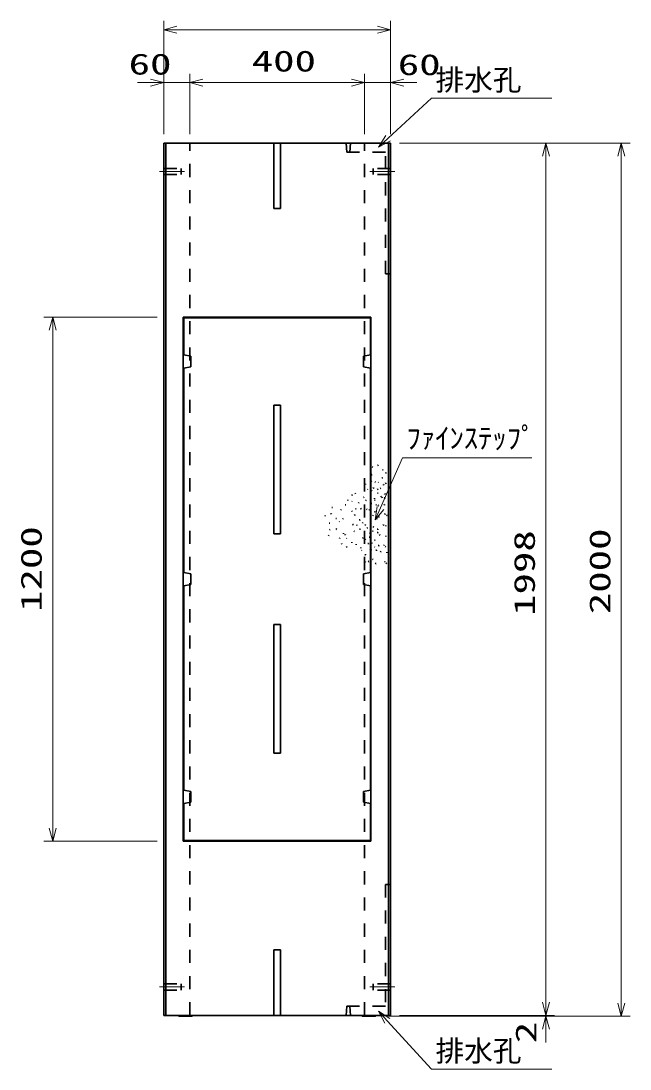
# Model space of a CAD drawing. Units: millimetres on the paper. Extents: x 15 to 1218, y 8 to 859.
# Drawn here: x 309.1 to 378.9, y 155.5 to 275.5 of the extents above; entities that cross this region are included whole.
import ezdxf
from ezdxf.enums import TextEntityAlignment as Align

# ---------------------------------------------------------------- set-up
doc = ezdxf.new("R2010")
doc.units = ezdxf.units.MM
doc.linetypes.add('USER2', pattern=[18.5, 12, -1.5, 3.5, -1.5])
doc.linetypes.add('USER3', pattern=[3, 1.5, -1.5])
for name, color, linetype, lineweight in [('D-BMK（構造物基準線）', 2, 'USER2', 18), ('D-STR-DIM（寸法）', 7, 'Continuous', 13), ('D-STR-HTXT（WS-旗）', 7, 'Continuous', 13), ('D-STR-HTXT（旗上げ）', 7, 'Continuous', 13), ('D-STR（構造物）', 1, 'Continuous', 35)]:
    doc.layers.add(name, color=color, linetype=linetype, lineweight=lineweight)
doc.styles.add('ＭＳ ゴシック', font='')
doc.styles.get('ＭＳ ゴシック').set_extended_font_data('MS Gothic')

# ---------------------------------------------------------------- blocks, each defined once
blk = doc.blocks.new('_Open30')
at = {"color": 7, "linetype": 'Continuous', "lineweight": 13}
for p, q in [((-1, 0.2679), (0, 0)), ((0, 0), (-1, -0.2679)), ((0, 0), (-1, 0))]:
    blk.add_line(p, q, dxfattribs=at)

msp = doc.modelspace()

# ---------------------------------------------------------------- linework, layer by layer
at = {"layer": 'D-BMK（構造物基準線）'}
for p, q in [((324.986, 258.304), (327.835, 258.304)), ((349.061, 258.304), (351.91, 258.304)), ((324.986, 164.904), (327.835, 164.904)), ((351.91, 164.904), (349.061, 164.904))]:
    msp.add_line(p, q, dxfattribs=at)
at = {"layer": 'D-STR-DIM（寸法）'}
for p, q in [((325.448, 262.554), (325.448, 275.531)), ((351.448, 269.511), (351.448, 275.531)), ((326.948, 274.531), (349.948, 274.531)), ((325.448, 262.554), (325.448, 269.481)), ((328.448, 262.554), (328.448, 269.481)), ((328.448, 262.606), (328.448, 269.481)), ((348.448, 262.584), (348.448, 269.481)), ((348.448, 262.584), (348.448, 269.481)), ((351.448, 262.554), (351.448, 269.481)), ((323.948, 268.481), (322.448, 268.481)), ((325.448, 268.481), (328.448, 268.481)), ((329.948, 268.481), (346.948, 268.481)), ((329.948, 268.481), (331.448, 268.481)), ((346.948, 268.481), (345.448, 268.481)), ((348.448, 268.481), (351.448, 268.481)), ((352.948, 268.481), (354.448, 268.481)), ((352.448, 261.554), (370.236, 261.554)), ((368.799, 261.554), (378.876, 261.554)), ((369.236, 163.154), (369.236, 260.054)), ((377.876, 163.054), (377.876, 260.054)), ((324.698, 241.604), (311.734, 241.604)), ((312.734, 183.104), (312.734, 240.104)), ((324.698, 181.604), (311.734, 181.604)), ((369.236, 163.154), (369.236, 164.654)), ((351.198, 161.554), (370.236, 161.554)), ((352.448, 161.654), (370.236, 161.654)), ((352.448, 161.654), (370.236, 161.654)), ((367.799, 161.554), (378.876, 161.554)), ((369.236, 161.654), (369.236, 161.554)), ((369.236, 160.054), (369.236, 158.554))]:
    msp.add_line(p, q, dxfattribs=at)
at = {"layer": 'D-STR-HTXT（WS-旗）'}
for points in [[(369.902, 266.7), (356.113, 266.7), (351.155, 262.111)], [(369.902, 155.506), (356.113, 155.506), (351.066, 161.038)]]:
    msp.add_lwpolyline(points, dxfattribs=at)
at = {"layer": 'D-STR-HTXT（旗上げ）'}
msp.add_lwpolyline([(367.62, 225.513), (352.79, 225.513), (350.291, 219.762)], dxfattribs=at)
at = {"layer": 'D-STR（構造物）'}
for p, q in [((325.448, 161.654), (325.448, 261.554)), ((325.448, 261.554), (351.448, 261.554)), ((325.698, 161.654), (325.698, 261.554)), ((338.073, 261.554), (338.073, 254.054)), ((338.823, 261.554), (338.823, 254.054)), ((351.198, 161.654), (351.198, 261.554)), ((351.448, 161.654), (351.448, 261.554)), ((338.823, 254.054), (338.073, 254.054)), ((327.698, 181.604), (327.698, 241.604)), ((327.698, 241.604), (349.198, 241.604)), ((327.773, 241.529), (349.123, 241.529)), ((327.773, 237.279), (327.773, 241.529)), ((349.123, 237.279), (349.123, 241.529)), ((349.198, 181.604), (349.198, 241.604)), ((327.773, 237.279), (328.573, 237.154)), ((328.573, 237.154), (328.573, 235.904)), ((349.123, 237.279), (348.323, 237.154)), ((348.323, 237.154), (348.323, 235.904)), ((328.573, 235.904), (327.773, 235.779)), ((327.773, 235.779), (327.773, 212.354)), ((348.323, 235.904), (349.123, 235.779)), ((349.123, 235.779), (349.123, 212.354)), ((338.073, 231.529), (338.073, 216.779)), ((338.073, 231.529), (338.823, 231.529)), ((338.823, 216.779), (338.823, 231.529)), ((349.33, 224.457), (349.402, 224.437)), ((349.955, 224.632), (350.013, 224.68)), ((350.013, 224.68), (350.061, 224.623)), ((349.216, 223.602), (349.269, 223.549)), ((349.269, 223.549), (349.322, 223.602)), ((350.495, 223.266), (350.514, 223.193)), ((350.531, 224.126), (350.606, 224.126)), ((350.878, 223.741), (350.931, 223.794)), ((350.931, 223.794), (350.984, 223.741)), ((348.562, 222.466), (348.555, 222.541)), ((349.309, 222.879), (349.244, 222.842)), ((349.479, 222.057), (349.418, 222.014)), ((349.479, 222.057), (349.522, 221.995)), ((349.696, 222.73), (349.622, 222.743)), ((350.035, 222.658), (350.06, 222.729)), ((350.514, 223.193), (350.442, 223.174)), ((350.632, 222.356), (350.645, 222.43)), ((350.645, 222.43), (350.718, 222.417)), ((350.826, 222.556), (350.888, 222.599)), ((350.888, 222.599), (350.931, 222.538)), ((347.016, 221.211), (346.963, 221.264)), ((347.016, 221.211), (347.069, 221.264)), ((347.432, 221.388), (347.395, 221.453)), ((348.397, 221.009), (348.34, 220.96)), ((348.85, 221.868), (348.779, 221.894)), ((349.262, 221.752), (349.294, 221.684)), ((349.609, 220.814), (349.596, 220.888)), ((349.913, 221.88), (349.974, 221.923)), ((350.021, 221.453), (349.947, 221.459)), ((349.974, 221.923), (350.017, 221.862)), ((350.243, 221.983), (350.311, 222.015)), ((350.365, 221.036), (350.317, 221.094)), ((350.476, 220.979), (350.415, 220.936)), ((350.519, 220.917), (350.476, 220.979)), ((350.768, 220.926), (350.694, 220.939)), ((350.755, 220.853), (350.768, 220.926)), ((350.759, 221.304), (350.796, 221.369)), ((350.796, 221.369), (350.861, 221.332)), ((344.791, 219.797), (344.716, 219.804)), ((346.234, 220.121), (346.309, 220.128)), ((346.544, 220.629), (346.563, 220.701)), ((346.992, 220.504), (347.056, 220.542)), ((347.499, 219.655), (347.425, 219.661)), ((347.808, 220.391), (347.782, 220.321)), ((348.059, 219.677), (347.991, 219.645)), ((348.059, 219.677), (348.027, 219.745)), ((348.582, 220.673), (348.644, 220.63)), ((348.644, 220.63), (348.601, 220.568)), ((349.225, 220.272), (349.3, 220.266)), ((349.59, 220.643), (349.665, 220.643)), ((349.834, 220.122), (349.761, 220.102)), ((349.996, 220.084), (350.057, 220.041)), ((350.057, 220.041), (350.014, 219.98)), ((350.677, 220.129), (350.751, 220.142)), ((350.751, 220.142), (350.764, 220.068)), ((343.951, 218.884), (343.931, 218.812)), ((344.634, 219.108), (344.576, 219.06)), ((344.682, 219.05), (344.634, 219.108)), ((345.227, 218.554), (345.152, 218.554)), ((345.756, 219.507), (345.762, 219.581)), ((345.974, 218.47), (346.006, 218.538)), ((347.01, 219.414), (347.042, 219.346)), ((347.285, 218.917), (347.342, 218.965)), ((347.342, 218.965), (347.391, 218.908)), ((348.747, 219.571), (348.698, 219.629)), ((348.999, 219.532), (348.934, 219.495)), ((348.961, 219.597), (348.999, 219.532)), ((349.439, 218.925), (349.402, 218.86)), ((349.603, 219.306), (349.675, 219.325)), ((349.675, 219.325), (349.656, 219.398)), ((349.862, 218.569), (349.849, 218.495)), ((350.117, 218.758), (350.055, 218.715)), ((350.117, 218.758), (350.16, 218.697)), ((350.807, 219.074), (350.733, 219.061)), ((350.82, 219), (350.807, 219.074)), ((351.049, 218.903), (350.988, 218.946)), ((351.006, 218.842), (351.049, 218.903)), ((344.403, 218.008), (344.478, 218.008)), ((344.507, 217.291), (344.45, 217.242)), ((345.172, 217.302), (345.237, 217.34)), ((345.237, 217.34), (345.199, 217.405)), ((345.606, 218.169), (345.552, 218.222)), ((347.112, 217.866), (347.112, 217.791)), ((347.187, 217.866), (347.112, 217.866)), ((347.58, 217.739), (347.56, 217.811)), ((347.86, 218.411), (347.935, 218.411)), ((347.962, 217.346), (347.894, 217.314)), ((347.935, 218.411), (347.935, 218.336)), ((347.994, 217.278), (347.962, 217.346)), ((348.261, 218.079), (348.208, 218.026)), ((348.54, 217.844), (348.482, 217.796)), ((348.54, 217.844), (348.588, 217.786)), ((348.725, 217.508), (348.786, 217.465)), ((348.786, 217.465), (348.743, 217.404)), ((349.43, 217.515), (349.487, 217.564)), ((349.487, 217.564), (349.439, 217.621)), ((349.996, 217.33), (349.924, 217.35)), ((349.977, 217.258), (349.996, 217.33)), ((350.557, 217.771), (350.619, 217.814)), ((350.619, 217.814), (350.662, 217.753)), ((350.91, 217.762), (350.897, 217.688)), ((338.073, 216.779), (338.823, 216.779)), ((344.368, 216.653), (344.348, 216.58)), ((345.613, 216.343), (345.587, 216.272)), ((346.067, 216.807), (346.047, 216.88)), ((346.251, 216.719), (346.186, 216.682)), ((346.251, 216.719), (346.288, 216.654)), ((346.375, 216.25), (346.428, 216.304)), ((347.248, 217.095), (347.319, 217.07)), ((348.293, 216.329), (348.225, 216.297)), ((348.325, 216.261), (348.293, 216.329)), ((348.571, 216.227), (348.545, 216.156)), ((349.065, 216.429), (348.993, 216.41)), ((349.12, 216.878), (349.045, 216.878)), ((349.046, 216.502), (349.065, 216.429)), ((349.442, 217.101), (349.368, 217.108)), ((349.59, 216.054), (349.665, 216.054)), ((349.976, 216.957), (349.904, 216.938)), ((349.995, 216.885), (349.976, 216.957)), ((350.162, 216.599), (350.22, 216.647)), ((350.22, 216.647), (350.172, 216.705)), ((350.916, 216.565), (350.909, 216.49)), ((345.832, 215.696), (345.864, 215.628)), ((346.355, 215.272), (346.412, 215.32)), ((346.412, 215.32), (346.461, 215.263)), ((346.991, 215.758), (347.011, 215.831)), ((347.511, 215.596), (347.518, 215.522)), ((348.037, 215.224), (348.037, 215.149)), ((348.153, 214.932), (348.1, 214.879)), ((348.913, 215.677), (348.841, 215.696)), ((348.894, 215.604), (348.913, 215.677)), ((349.136, 214.994), (349.079, 214.946)), ((349.136, 214.994), (349.088, 215.051)), ((349.226, 214.919), (349.226, 214.994)), ((349.334, 215.729), (349.281, 215.782)), ((349.281, 215.676), (349.334, 215.729)), ((349.65, 215.275), (349.582, 215.307)), ((349.758, 214.918), (349.832, 214.911)), ((349.832, 214.911), (349.826, 214.837)), ((350.103, 215.446), (350.03, 215.466)), ((350.103, 215.446), (350.083, 215.374)), ((350.687, 215.444), (350.693, 215.519)), ((350.883, 215.291), (350.835, 215.349)), ((348.582, 214.401), (348.507, 214.401)), ((348.582, 214.476), (348.582, 214.401)), ((348.932, 213.639), (348.879, 213.692)), ((349.387, 213.898), (349.44, 213.845)), ((350.326, 214.763), (350.269, 214.715)), ((350.278, 214.821), (350.326, 214.763)), ((351.015, 214.606), (351.022, 214.681)), ((348.567, 213.622), (348.535, 213.554)), ((348.879, 213.586), (348.932, 213.639)), ((349.688, 213.423), (349.756, 213.391)), ((349.756, 213.391), (349.725, 213.323)), ((350.793, 213.56), (350.799, 213.635)), ((350.932, 213.359), (350.989, 213.407)), ((350.989, 213.407), (350.941, 213.465)), ((328.573, 212.229), (327.773, 212.354)), ((328.573, 210.979), (328.573, 212.229)), ((348.323, 212.229), (349.123, 212.354)), ((348.323, 210.979), (348.323, 212.229)), ((327.773, 210.854), (328.573, 210.979)), ((327.773, 210.854), (327.773, 187.429)), ((349.123, 210.854), (348.323, 210.979)), ((349.123, 210.854), (349.123, 187.429)), ((338.073, 206.429), (338.823, 206.429)), ((338.073, 206.429), (338.073, 191.679)), ((338.823, 191.679), (338.823, 206.429)), ((338.073, 191.679), (338.823, 191.679)), ((328.573, 187.304), (327.773, 187.429)), ((328.573, 186.054), (328.573, 187.304)), ((348.323, 187.304), (349.123, 187.429)), ((348.323, 186.054), (348.323, 187.304)), ((327.773, 185.929), (328.573, 186.054)), ((349.123, 185.929), (348.323, 186.054)), ((327.773, 185.929), (327.773, 181.679)), ((349.123, 185.929), (349.123, 181.679)), ((327.698, 181.604), (349.198, 181.604)), ((327.773, 181.679), (349.123, 181.679)), ((338.073, 161.654), (338.073, 169.154)), ((338.073, 169.154), (338.823, 169.154)), ((338.823, 161.654), (338.823, 169.154)), ((325.448, 161.654), (351.448, 161.654)), ((327.198, 161.554), (327.098, 161.654)), ((328.698, 161.554), (327.198, 161.554)), ((328.698, 161.554), (328.798, 161.654)), ((348.198, 161.554), (348.098, 161.654)), ((348.198, 161.554), (349.698, 161.554)), ((349.698, 161.554), (349.798, 161.654))]:
    msp.add_line(p, q, dxfattribs=at)
at = {"layer": 'D-STR（構造物）', "linetype": 'USER3'}
for p, q in [((328.448, 161.654), (328.448, 261.554)), ((346.416, 260.504), (346.335, 261.554)), ((350.873, 260.504), (346.416, 260.504)), ((346.782, 260.504), (346.855, 261.554)), ((348.448, 161.654), (348.448, 261.554)), ((350.873, 246.554), (350.873, 260.504)), ((325.448, 258.654), (327.448, 258.654)), ((327.448, 257.954), (327.448, 258.654)), ((351.448, 258.654), (349.448, 258.654)), ((349.448, 257.954), (349.448, 258.654)), ((325.448, 257.954), (327.448, 257.954)), ((351.448, 257.954), (349.448, 257.954)), ((350.873, 246.554), (351.448, 246.554)), ((350.873, 176.654), (351.448, 176.654)), ((350.873, 176.654), (350.873, 162.704)), ((325.448, 165.254), (327.448, 165.254)), ((325.448, 164.554), (327.448, 164.554)), ((327.448, 165.254), (327.448, 164.554)), ((351.448, 165.254), (349.448, 165.254)), ((349.448, 165.254), (349.448, 164.554)), ((351.448, 164.554), (349.448, 164.554)), ((346.416, 162.704), (346.335, 161.654)), ((350.873, 162.704), (346.416, 162.704)), ((346.782, 162.704), (346.855, 161.654))]:
    msp.add_line(p, q, dxfattribs=at)

# ---------------------------------------------------------------- block references
at = {"layer": 'D-STR-DIM（寸法）', "xscale": 1.5, "yscale": 1.5}
for p, rotation in [((325.448, 274.531), 180), ((328.448, 268.481), 180), ((328.448, 268.481), 180), ((351.448, 268.481), 180), ((369.236, 261.554), 90), ((377.876, 261.554), 90), ((312.734, 241.604), 90), ((312.734, 181.604), 270), ((369.236, 161.654), 270), ((369.236, 161.654), 270), ((377.876, 161.554), 270), ((369.236, 161.554), 90)]:
    msp.add_blockref('_Open30', p, dxfattribs=dict(at, rotation=rotation))
for p in [(351.448, 274.531), (325.448, 268.481), (348.448, 268.481), (348.448, 268.481)]:
    msp.add_blockref('_Open30', p, dxfattribs=at)
at = {"layer": 'D-STR-HTXT（WS-旗）', "xscale": 1.5, "yscale": 1.5}
for p, rotation in [((350.055, 261.092), 222.78711), ((350.055, 162.146), 132.37661)]:
    msp.add_blockref('_Open30', p, dxfattribs=dict(at, rotation=rotation))
at = {"layer": 'D-STR-HTXT（旗上げ）', "xscale": 1.5, "yscale": 1.5, "rotation": 246.50838}
msp.add_blockref('_Open30', (349.693, 218.387), dxfattribs=at)

# ---------------------------------------------------------------- texts
at = {"layer": 'D-STR-DIM（寸法）', "style": 'ＭＳ ゴシック', "width": 1.5}
for s, p in [('60', (321.433, 268.669)), ('400', (335.531, 269.018)), ('60', (352.267, 268.605))]:
    msp.add_text(s, height=2.405, dxfattribs=at).set_placement(p, align=Align.BOTTOM_LEFT)
for s, p in [('1200', (312.196, 207.854)), ('1998', (368.699, 207.396)), ('2000', (377.339, 207.596)), ('2', (368.874, 158.466))]:
    msp.add_text(s, height=2.405, rotation=90, dxfattribs=at).set_placement(p, align=Align.BOTTOM_LEFT)
at = {"layer": 'D-STR-HTXT（WS-旗）', "style": 'ＭＳ ゴシック'}
for p in [(356.594, 266.852), (356.594, 155.657)]:
    msp.add_text('排水孔', height=2.405, dxfattribs=at).set_placement(p, align=Align.BOTTOM_LEFT)
at = {"layer": 'D-STR-HTXT（旗上げ）', "style": 'ＭＳ ゴシック'}
msp.add_text('ﾌｧｲﾝｽﾃｯﾌﾟ', height=2.405, dxfattribs=at).set_placement((353.27, 225.837), align=Align.BOTTOM_LEFT)

doc.saveas('drawing.dxf')
